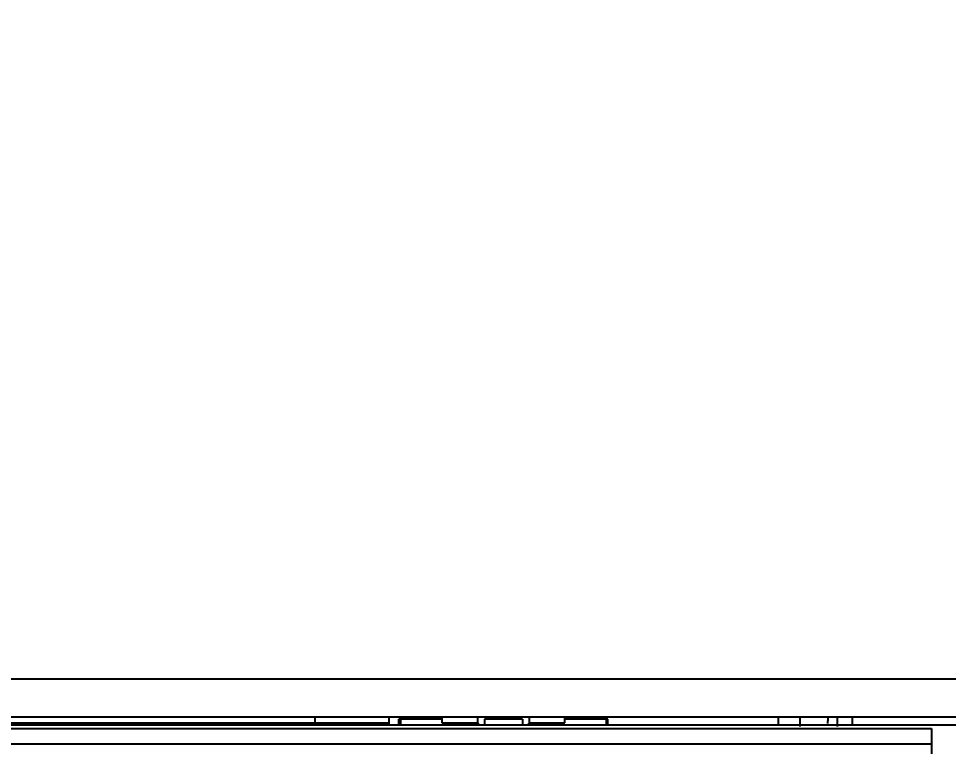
# Model space of a CAD drawing. Header units: millimetres. Extents: x -97344 to -49824, y -57049 to -40247.
# Drawn here: x -64354.16 to -64305.2, y -52781.43 to -52743.1 of the extents above; entities that cross this region are included whole.
import ezdxf

# ---------------------------------------------------------------- set-up
doc = ezdxf.new("R2010")
doc.units = ezdxf.units.MM
doc.header["$LTSCALE"] = 200
doc.header["$PDSIZE"] = -1
for name, color, linetype in [('02___PRT_ALL_AXES', 7, 'Continuous'), ('03___PRT_ALL_CURVES', 7, 'Continuous'), ('DIM', 3, 'Continuous'), ('LAY0011', 7, 'Continuous')]:
    doc.layers.add(name, color=color, linetype=linetype)
doc.styles.add('TSSD_Dimension', font='tssdeng.shx', dxfattribs={"width": 0.7, "bigfont": 'hztxt.shx'})
doc.dimstyles.new('TSSD_20_20', dxfattribs={"dimtxt": 60, "dimasz": 20, "dimexe": 20, "dimexo": 50, "dimgap": 20, "dimtad": 1, "dimdec": 0, "dimzin": 0, "dimdsep": 46, "dimtxsty": 'TSSD_Dimension', "dimblk": 'ARCHTICK', "dimcen": 0, "dimdle": 20, "dimclrt": 7, "dimadec": 0, "dimazin": 0, "dimtfac": 1, "dimtdec": 0, "dimtix": 1, "dimtmove": 2, "dimatfit": 3, "dimfxl": 1, "dimtolj": 1, "dimtzin": 0, "dimarcsym": 0})

# ---------------------------------------------------------------- blocks, each defined once
blk = doc.blocks.new('2250')
at = {"color": 7, "linetype": 'Continuous'}
for p, q in [((-45098.137, -64404.84), (-45337.706, -64404.84)), ((-45098.35, -64406.84), (-45337.706, -64406.84)), ((-45132.251, -64407.24), (-45132.251, -64406.94)), ((-45129.973, -64406.94), (-45132.251, -64406.94)), ((-45132.166, -64406.94), (-45132.166, -64407.24)), ((-45129.973, -64407.148), (-45129.973, -64406.84)), ((-45129.973, -64407.148), (-45128.118, -64407.148)), ((-45129.973, -64407.148), (-45129.855, -64407.195)), ((-45129.855, -64407.24), (-45129.855, -64407.195)), ((-45128.118, -64406.84), (-45128.118, -64407.148)), ((-45128.02, -64407.24), (-45128.118, -64407.148)), ((-45127.751, -64406.94), (-45127.751, -64407.24)), ((-45125.751, -64406.94), (-45127.751, -64406.94)), ((-45127.63, -64406.94), (-45127.63, -64406.84)), ((-45125.872, -64406.84), (-45125.872, -64406.94)), ((-45125.751, -64406.94), (-45125.751, -64407.24)), ((-45125.383, -64407.148), (-45125.481, -64407.24)), ((-45125.383, -64407.148), (-45125.383, -64406.84)), ((-45125.383, -64407.148), (-45123.529, -64407.148)), ((-45123.647, -64407.195), (-45123.529, -64407.148)), ((-45123.647, -64407.24), (-45123.647, -64407.195)), ((-45123.529, -64406.84), (-45123.529, -64407.148)), ((-45121.251, -64406.94), (-45123.529, -64406.94)), ((-45121.336, -64406.94), (-45121.336, -64407.24)), ((-45121.251, -64407.24), (-45121.251, -64406.94)), ((-45111.129, -64407.34), (-45111.115, -64406.84)), ((-45109.163, -64407.34), (-45109.163, -64406.84)), ((-45337.631, -64407.24), (-45098.393, -64407.24)), ((-45188.201, -64407.443), (-45104.201, -64407.443)), ((-45104.201, -64407.443), (-45104.201, -64410.54)), ((-45188.201, -64408.24), (-45104.201, -64408.24))]:
    blk.add_line(p, q, dxfattribs=at)
blk.add_ellipse((-45103.381, -64407.34), major_axis=(0, 6.3), ratio=1, start_param=1.491348, end_param=1.545, dxfattribs=at)
at = {"layer": '02___PRT_ALL_AXES', "color": 7, "linetype": 'Continuous'}
for p, q in [((-45112.281, -64406.84), (-45112.281, -64407.24)), ((-45108.381, -64406.84), (-45108.381, -64407.24))]:
    blk.add_line(p, q, dxfattribs=at)
at = {"layer": '03___PRT_ALL_CURVES', "color": 7, "linetype": 'Continuous'}
blk.add_arc((-45087.781, -64403.84), 49, 183.5103, 183.979, dxfattribs=at)
at = {"layer": 'LAY0011', "color": 7, "linetype": 'Continuous'}
for p, q in [((-45098.35, -64406.84), (-45577.211, -64406.84)), ((-45159.781, -64407.14), (-45132.781, -64407.14)), ((-45132.781, -64406.84), (-45132.781, -64407.24))]:
    blk.add_line(p, q, dxfattribs=at)
blk = doc.blocks.new('*U1514')
at = {"layer": 'DIM', "color": 3}
blk.add_blockref('2250', (45347.11, 64440.647), dxfattribs=at)
blk = doc.blocks.new('*U1516')
at = {"layer": 'DIM', "color": 0, "linetype": 'ByBlock', "lineweight": -2, "transparency": 16777216}
blk.add_blockref('*U1514', (5000, 0), dxfattribs=at)
blk = doc.blocks.new('_ArchTick')
at = {"color": 0, "linetype": 'ByBlock', "const_width": 0.5}
blk.add_lwpolyline([(-0.7071, -0.7071), (0.7071, 0.7071)], dxfattribs=at)
blk = doc.blocks.new('*D1602')
at = {"layer": 'Defpoints', "color": 0, "transparency": 16777216}
for p in [(-57789.665, -52343.765), (-69789.665, -52769.04), (-57789.665, -52769.04)]:
    blk.add_point(p, dxfattribs=at)
at = {"layer": 'DIM', "color": 0, "lineweight": -2, "transparency": 16777216}
for p, q in [((-69789.665, -52719.04), (-69789.665, -52323.765)), ((-57789.665, -52719.04), (-57789.665, -52323.765)), ((-69809.665, -52343.765), (-57769.665, -52343.765))]:
    blk.add_line(p, q, dxfattribs=at)
at = {"layer": 'DIM', "color": 0, "lineweight": -2, "transparency": 16777216, "xscale": 20, "yscale": 20, "zscale": 20, "rotation": 180}
blk.add_blockref('_ArchTick', (-69789.665, -52343.765), dxfattribs=at)
at = {"layer": 'DIM', "color": 0, "lineweight": -2, "transparency": 16777216, "xscale": 20, "yscale": 20, "zscale": 20}
blk.add_blockref('_ArchTick', (-57789.665, -52343.765), dxfattribs=at)
at = {"layer": 'DIM', "color": 7, "transparency": 16777216, "insert": (-63789.665, -52293.765), "char_height": 60, "attachment_point": 5, "style": 'TSSD_Dimension'}
blk.add_mtext('\\A1;12000', dxfattribs=at)

msp = doc.modelspace()

# ---------------------------------------------------------------- block references
at = {"layer": 'DIM', "color": 3}
msp.add_blockref('*U1516', (-69548.994, -52813.697), dxfattribs=at)

# ---------------------------------------------------------------- dimensions: what is measured, and where the dimension line sits
at = {"layer": 'DIM'}
dim = msp.add_linear_dim(base=(-57789.665, -52343.765), p1=(-69789.665, -52769.04), p2=(-57789.665, -52769.04), dimstyle='TSSD_20_20', dxfattribs=at)
dim.commit()
dim.dimension.update_dxf_attribs({"geometry": '*D1602', "text_midpoint": (-63789.665, -52293.765)})

doc.saveas('drawing.dxf')
